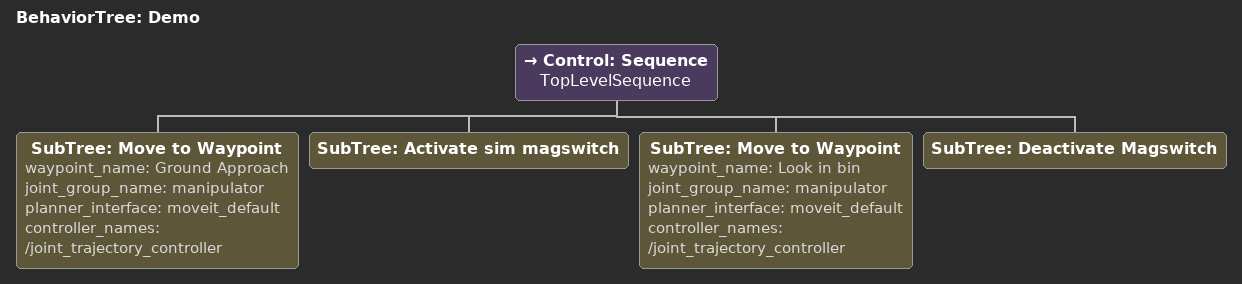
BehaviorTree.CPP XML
<root BTCPP_format="4" main_tree_to_execute="Demo">
    <BehaviorTree ID="Demo" _description="">
        <Control ID="Sequence" name="TopLevelSequence">
            <SubTree ID="Move to Waypoint" waypoint_name="Ground Approach" joint_group_name="manipulator" planner_interface="moveit_default" controller_names="/joint_trajectory_controller"/>
            <SubTree ID="Activate sim magswitch"/>
            <SubTree ID="Move to Waypoint" waypoint_name="Look in bin" joint_group_name="manipulator" planner_interface="moveit_default" controller_names="/joint_trajectory_controller"/>
            <SubTree ID="Deactivate Magswitch"/>
        </Control>
    </BehaviorTree>
</root>
